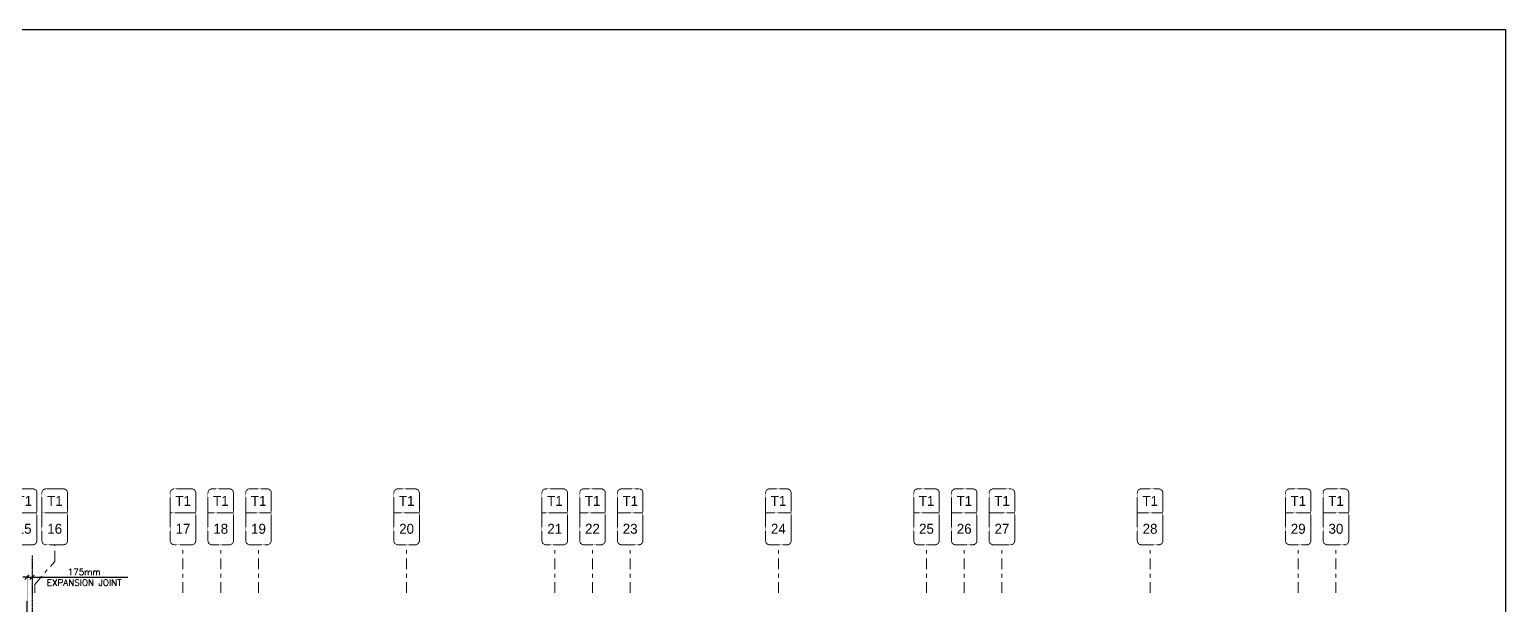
# Model space of a CAD drawing. Header units: millimetres. Extents: x 1078357 to 2594950, y -4969473 to -4636555.
# Drawn here: x 1741288 to 1793102, y -4657173 to -4636994 of the extents above; entities that cross this region are included whole.
import ezdxf
from ezdxf.enums import TextEntityAlignment as Align

# ---------------------------------------------------------------- set-up
doc = ezdxf.new("R2010")
doc.units = ezdxf.units.MM
doc.header["$PDMODE"] = 35
for name, pattern in [('CENTER', [2, 1.25, -0.25, 0.25, -0.25]), ('CONTINOUS', [0]), ('DGN STYLE 7', [8.34, 3.75, -1.67, 1.25, -1.67]), ('DOT', [0.25, 0, -0.25]), ('HIDDEN', [0.375, 0.25, -0.125])]:
    doc.linetypes.add(name, pattern=pattern)
doc.layers.get('0').update_dxf_attribs({"lineweight": 0})
doc.layers.get('Defpoints').update_dxf_attribs({"lineweight": 0})
for name, color, linetype, lineweight in [('A-_ANOTDIMA_D-', 6, 'Continuous', 13), ('A-_ANOTGRID_E-', 8, 'DGN STYLE 7', 13), ('Boundary', 40, 'Continuous', 30), ('GRID LINE', 8, 'Continuous', 0)]:
    doc.layers.add(name, color=color, linetype=linetype, lineweight=lineweight)
doc.layers.add('EXPANSION JOINT', color=10, linetype='HIDDEN')
doc.layers.add('EXPANTION JOINT', color=240, linetype='Continuous')
doc.styles.add('Roman', font='romans')
doc.styles.get("Standard").update_dxf_attribs({"font": 'Adani Regular.ttf', "height": 500})
doc.dimstyles.new('HARESH', dxfattribs={"dimtxt": 150, "dimasz": 75, "dimexe": 0, "dimexo": 0, "dimgap": 25, "dimtad": 1, "dimdec": 0, "dimdsep": 46, "dimtxsty": 'Roman', "dimblk": 'OBLIQUE', "dimcen": 225, "dimdle": 25, "dimclrd": 2, "dimclre": 2, "dimclrt": 7, "dimadec": 8, "dimazin": 1, "dimtfac": 1, "dimtdec": 0, "dimtmove": 0, "dimatfit": 0, "dimfxl": 1, "dimlwd": -1, "dimlwe": -1, "dimarcsym": 0})

# ---------------------------------------------------------------- blocks, each defined once
blk = doc.blocks.new('_Oblique')
at = {"color": 0, "linetype": 'ByBlock', "lineweight": -2}
blk.add_line((-0.5, -0.5), (0.5, 0.5), dxfattribs=at)
blk = doc.blocks.new('*D1119')
at = {"layer": 'Defpoints', "color": 0, "linetype": 'CONTINOUS', "ltscale": 0.5, "transparency": 16777216}
for p in [(1741375, -4656167, 3), (1741375, -4656218), (1741200, -4658181, 0)]:
    blk.add_point(p, dxfattribs=at)
at = {"layer": 'EXPANTION JOINT', "color": 2, "linetype": 'CONTINOUS', "ltscale": 0.5, "transparency": 16777216}
for p, q in [((1741200, -4656218), (1741050, -4656218)), ((1741200, -4656218), (1741375, -4656218)), ((1741375, -4656218), (1744739, -4656218))]:
    blk.add_line(p, q, dxfattribs=at)
at = {"layer": 'EXPANTION JOINT', "color": 2, "linetype": 'DOT', "ltscale": 0.5, "transparency": 16777216}
for p, q in [((1741200, -4658181), (1741200, -4656118)), ((1741375, -4656167), (1741375, -4656318))]:
    blk.add_line(p, q, dxfattribs=at)
at = {"layer": 'EXPANTION JOINT', "color": 2, "linetype": 'CONTINOUS', "ltscale": 0.5, "transparency": 16777216, "xscale": 150, "yscale": 150, "zscale": 150}
blk.add_blockref('_Oblique', (1741200, -4656218), dxfattribs=at)
at = {"layer": 'EXPANTION JOINT', "color": 2, "linetype": 'CONTINOUS', "ltscale": 0.5, "transparency": 16777216, "xscale": 150, "yscale": 150, "zscale": 150, "rotation": 180}
blk.add_blockref('_Oblique', (1741375, -4656218), dxfattribs=at)
at = {"layer": 'EXPANTION JOINT', "color": 7, "linetype": 'CONTINOUS', "ltscale": 0.5, "transparency": 16777216, "char_height": 225, "attachment_point": 5, "style": 'Roman'}
for s, insert in [('175mm', (1743207, -4656030)), ('EXPANSION JOINT ', (1743207, -4656405))]:
    blk.add_mtext(s, dxfattribs=dict(at, insert=insert))
blk = doc.blocks.new('*D1120')
at = {"layer": 'Defpoints', "color": 0, "linetype": 'CONTINOUS', "ltscale": 0.5, "transparency": 16777216}
for p in [(1741375, -4656167, 3), (1741375, -4656218), (1741200, -4658181, 0)]:
    blk.add_point(p, dxfattribs=at)
at = {"layer": 'EXPANTION JOINT', "color": 2, "linetype": 'CONTINOUS', "ltscale": 0.5, "transparency": 16777216}
for p, q in [((1741200, -4656218), (1741050, -4656218)), ((1741200, -4656218), (1741375, -4656218)), ((1741375, -4656218), (1744739, -4656218))]:
    blk.add_line(p, q, dxfattribs=at)
at = {"layer": 'EXPANTION JOINT', "color": 2, "linetype": 'DOT', "ltscale": 0.5, "transparency": 16777216}
for p, q in [((1741200, -4658181), (1741200, -4656118)), ((1741375, -4656167), (1741375, -4656318))]:
    blk.add_line(p, q, dxfattribs=at)
at = {"layer": 'EXPANTION JOINT', "color": 2, "linetype": 'CONTINOUS', "ltscale": 0.5, "transparency": 16777216, "xscale": 150, "yscale": 150, "zscale": 150}
blk.add_blockref('_Oblique', (1741200, -4656218), dxfattribs=at)
at = {"layer": 'EXPANTION JOINT', "color": 2, "linetype": 'CONTINOUS', "ltscale": 0.5, "transparency": 16777216, "xscale": 150, "yscale": 150, "zscale": 150, "rotation": 180}
blk.add_blockref('_Oblique', (1741375, -4656218), dxfattribs=at)
at = {"layer": 'EXPANTION JOINT', "color": 7, "linetype": 'CONTINOUS', "ltscale": 0.5, "transparency": 16777216, "char_height": 225, "attachment_point": 5, "style": 'Roman'}
for s, insert in [('175mm', (1743207, -4656030)), ('EXPANSION JOINT ', (1743207, -4656405))]:
    blk.add_mtext(s, dxfattribs=dict(at, insert=insert))
blk = doc.blocks.new('Tower grid nomenclature-ex')
at = {"layer": 'A-_ANOTGRID_E-'}
blk.add_lwpolyline([(-1250, -600), (1750, -600, 0.414214), (2000, -350), (2000, 750, 0.414214), (1750, 1000), (-1250, 1000, 0.414214), (-1500, 750), (-1500, -350, 0.414214)], format="xyb", close=True, dxfattribs=at)
blk.add_lwpolyline([(0, 1000), (0, -600)], dxfattribs=at)
at = {"layer": 'A-_ANOTGRID_E-', "flags": 8}
for p in [(-1235, 400), (1788, 400)]:
    blk.add_attdef('GRID', text='', height=625, dxfattribs=at).set_placement(p, align=Align.MIDDLE_CENTER)
blk = doc.blocks.new('T1')
at = {"layer": 'GRID LINE', "linetype": 'DGN STYLE 7', "ltscale": 100, "elevation": 0}
for points in [[(84361, -31827), (84361, -31528), (85058, -30723), (85058, -30138)], [(89561, -31827), (89561, -30138)], [(90886, -31827), (90886, -30138)], [(92211, -31827), (92211, -30138)], [(97411, -31827), (97411, -30138)], [(102611, -31827), (102611, -30138)], [(103936, -31827), (103936, -30138)], [(105261, -31827), (105261, -30138)], [(110461, -31827), (110461, -30138)], [(115661, -31827), (115661, -30138)], [(116986, -31827), (116986, -30138)], [(118311, -31827), (118311, -30138)], [(123511, -31827), (123511, -30138)], [(128711, -31827), (128711, -30138)], [(130036, -31827), (130036, -30138)]]:
    blk.add_lwpolyline(points, dxfattribs=at)
at = {"layer": 'GRID LINE'}
ref = blk.add_blockref('Tower grid nomenclature-ex', (83874, -29018, 0), dxfattribs=dict(at, xscale=0.56, yscale=0.56, zscale=0.56, rotation=270))
ref.add_attrib('GRID', '15', dxfattribs={"layer": 'A-_ANOTGRID_E-', "height": 350}).set_placement((83986, -29578, 0), align=Align.MIDDLE_CENTER)
ref.add_attrib('GRID', 'T1', dxfattribs={"layer": 'A-_ANOTGRID_E-', "height": 350}).set_placement((83991, -28598, 0), align=Align.MIDDLE_CENTER)
ref = blk.add_blockref('Tower grid nomenclature-ex', (84946, -29018, 0), dxfattribs=dict(at, xscale=0.56, yscale=0.56, zscale=0.56, rotation=270))
ref.add_attrib('GRID', '16', dxfattribs={"layer": 'A-_ANOTGRID_E-', "height": 350}).set_placement((85058, -29578, 0), align=Align.MIDDLE_CENTER)
ref.add_attrib('GRID', 'T1', dxfattribs={"layer": 'A-_ANOTGRID_E-', "height": 350}).set_placement((85064, -28598, 0), align=Align.MIDDLE_CENTER)
ref = blk.add_blockref('Tower grid nomenclature-ex', (89449, -29018, 0), dxfattribs=dict(at, xscale=0.56, yscale=0.56, zscale=0.56, rotation=270))
ref.add_attrib('GRID', '17', dxfattribs={"layer": 'A-_ANOTGRID_E-', "height": 350}).set_placement((89561, -29578, 0), align=Align.MIDDLE_CENTER)
ref.add_attrib('GRID', 'T1', dxfattribs={"layer": 'A-_ANOTGRID_E-', "height": 350}).set_placement((89566, -28598, 0), align=Align.MIDDLE_CENTER)
ref = blk.add_blockref('Tower grid nomenclature-ex', (90774, -29018, 0), dxfattribs=dict(at, xscale=0.56, yscale=0.56, zscale=0.56, rotation=270))
ref.add_attrib('GRID', '18', dxfattribs={"layer": 'A-_ANOTGRID_E-', "height": 350}).set_placement((90886, -29578, 0), align=Align.MIDDLE_CENTER)
ref.add_attrib('GRID', 'T1', dxfattribs={"layer": 'A-_ANOTGRID_E-', "height": 350}).set_placement((90891, -28598, 0), align=Align.MIDDLE_CENTER)
ref = blk.add_blockref('Tower grid nomenclature-ex', (92099, -29018, 0), dxfattribs=dict(at, xscale=0.56, yscale=0.56, zscale=0.56, rotation=270))
ref.add_attrib('GRID', '19', dxfattribs={"layer": 'A-_ANOTGRID_E-', "height": 350}).set_placement((92211, -29578, 0), align=Align.MIDDLE_CENTER)
ref.add_attrib('GRID', 'T1', dxfattribs={"layer": 'A-_ANOTGRID_E-', "height": 350}).set_placement((92216, -28598, 0), align=Align.MIDDLE_CENTER)
ref = blk.add_blockref('Tower grid nomenclature-ex', (97299, -29018, 0), dxfattribs=dict(at, xscale=0.56, yscale=0.56, zscale=0.56, rotation=270))
ref.add_attrib('GRID', '20', dxfattribs={"layer": 'A-_ANOTGRID_E-', "height": 350}).set_placement((97411, -29578, 0), align=Align.MIDDLE_CENTER)
ref.add_attrib('GRID', 'T1', dxfattribs={"layer": 'A-_ANOTGRID_E-', "height": 350}).set_placement((97416, -28598, 0), align=Align.MIDDLE_CENTER)
ref = blk.add_blockref('Tower grid nomenclature-ex', (102499, -29018, 0), dxfattribs=dict(at, xscale=0.56, yscale=0.56, zscale=0.56, rotation=270))
ref.add_attrib('GRID', '21', dxfattribs={"layer": 'A-_ANOTGRID_E-', "height": 350}).set_placement((102611, -29578, 0), align=Align.MIDDLE_CENTER)
ref.add_attrib('GRID', 'T1', dxfattribs={"layer": 'A-_ANOTGRID_E-', "height": 350}).set_placement((102616, -28598, 0), align=Align.MIDDLE_CENTER)
ref = blk.add_blockref('Tower grid nomenclature-ex', (103824, -29018, 0), dxfattribs=dict(at, xscale=0.56, yscale=0.56, zscale=0.56, rotation=270))
ref.add_attrib('GRID', '22', dxfattribs={"layer": 'A-_ANOTGRID_E-', "height": 350}).set_placement((103936, -29578, 0), align=Align.MIDDLE_CENTER)
ref.add_attrib('GRID', 'T1', dxfattribs={"layer": 'A-_ANOTGRID_E-', "height": 350}).set_placement((103941, -28598, 0), align=Align.MIDDLE_CENTER)
ref = blk.add_blockref('Tower grid nomenclature-ex', (105149, -29018, 0), dxfattribs=dict(at, xscale=0.56, yscale=0.56, zscale=0.56, rotation=270))
ref.add_attrib('GRID', '23', dxfattribs={"layer": 'A-_ANOTGRID_E-', "height": 350}).set_placement((105261, -29578, 0), align=Align.MIDDLE_CENTER)
ref.add_attrib('GRID', 'T1', dxfattribs={"layer": 'A-_ANOTGRID_E-', "height": 350}).set_placement((105266, -28598, 0), align=Align.MIDDLE_CENTER)
ref = blk.add_blockref('Tower grid nomenclature-ex', (110349, -29018, 0), dxfattribs=dict(at, xscale=0.56, yscale=0.56, zscale=0.56, rotation=270))
ref.add_attrib('GRID', '24', dxfattribs={"layer": 'A-_ANOTGRID_E-', "height": 350}).set_placement((110461, -29578, 0), align=Align.MIDDLE_CENTER)
ref.add_attrib('GRID', 'T1', dxfattribs={"layer": 'A-_ANOTGRID_E-', "height": 350}).set_placement((110466, -28598, 0), align=Align.MIDDLE_CENTER)
ref = blk.add_blockref('Tower grid nomenclature-ex', (115549, -29018, 0), dxfattribs=dict(at, xscale=0.56, yscale=0.56, zscale=0.56, rotation=270))
ref.add_attrib('GRID', '25', dxfattribs={"layer": 'A-_ANOTGRID_E-', "height": 350}).set_placement((115661, -29578, 0), align=Align.MIDDLE_CENTER)
ref.add_attrib('GRID', 'T1', dxfattribs={"layer": 'A-_ANOTGRID_E-', "height": 350}).set_placement((115666, -28598, 0), align=Align.MIDDLE_CENTER)
ref = blk.add_blockref('Tower grid nomenclature-ex', (116874, -29018, 0), dxfattribs=dict(at, xscale=0.56, yscale=0.56, zscale=0.56, rotation=270))
ref.add_attrib('GRID', '26', dxfattribs={"layer": 'A-_ANOTGRID_E-', "height": 350}).set_placement((116986, -29578, 0), align=Align.MIDDLE_CENTER)
ref.add_attrib('GRID', 'T1', dxfattribs={"layer": 'A-_ANOTGRID_E-', "height": 350}).set_placement((116991, -28598, 0), align=Align.MIDDLE_CENTER)
ref = blk.add_blockref('Tower grid nomenclature-ex', (118199, -29018, 0), dxfattribs=dict(at, xscale=0.56, yscale=0.56, zscale=0.56, rotation=270))
ref.add_attrib('GRID', '27', dxfattribs={"layer": 'A-_ANOTGRID_E-', "height": 350}).set_placement((118311, -29578, 0), align=Align.MIDDLE_CENTER)
ref.add_attrib('GRID', 'T1', dxfattribs={"layer": 'A-_ANOTGRID_E-', "height": 350}).set_placement((118316, -28598, 0), align=Align.MIDDLE_CENTER)
ref = blk.add_blockref('Tower grid nomenclature-ex', (123399, -29018, 0), dxfattribs=dict(at, xscale=0.56, yscale=0.56, zscale=0.56, rotation=270))
ref.add_attrib('GRID', '28', dxfattribs={"layer": 'A-_ANOTGRID_E-', "height": 350}).set_placement((123511, -29578, 0), align=Align.MIDDLE_CENTER)
ref.add_attrib('GRID', 'T1', dxfattribs={"layer": 'A-_ANOTGRID_E-', "height": 350}).set_placement((123516, -28598, 0), align=Align.MIDDLE_CENTER)
ref = blk.add_blockref('Tower grid nomenclature-ex', (128599, -29018, 0), dxfattribs=dict(at, xscale=0.56, yscale=0.56, zscale=0.56, rotation=270))
ref.add_attrib('GRID', '29', dxfattribs={"layer": 'A-_ANOTGRID_E-', "height": 350}).set_placement((128711, -29578, 0), align=Align.MIDDLE_CENTER)
ref.add_attrib('GRID', 'T1', dxfattribs={"layer": 'A-_ANOTGRID_E-', "height": 350}).set_placement((128716, -28598, 0), align=Align.MIDDLE_CENTER)
ref = blk.add_blockref('Tower grid nomenclature-ex', (129924, -29018, 0), dxfattribs=dict(at, xscale=0.56, yscale=0.56, zscale=0.56, rotation=270))
ref.add_attrib('GRID', '30', dxfattribs={"layer": 'A-_ANOTGRID_E-', "height": 350}).set_placement((130036, -29578, 0), align=Align.MIDDLE_CENTER)
ref.add_attrib('GRID', 'T1', dxfattribs={"layer": 'A-_ANOTGRID_E-', "height": 350}).set_placement((130041, -28598, 0), align=Align.MIDDLE_CENTER)

msp = doc.modelspace()

# ---------------------------------------------------------------- linework, layer by layer
at = {"layer": 'Boundary', "ltscale": 700, "elevation": 0}
msp.add_lwpolyline([(1687296.1, -4636994.1), (1793101.8, -4636994.1), (1793101.8, -4689279.6), (1687296.1, -4689279.6)], close=True, dxfattribs=at)
at = {"layer": 'EXPANSION JOINT'}
msp.add_line((1741374.9, -4655440.9, 0), (1741374.9, -4675773.4, 0), dxfattribs=at)
msp.add_line((1741374.9, -4655440.9, 0), (1741374.9, -4675773.4, 0), dxfattribs=at)

# ---------------------------------------------------------------- block references
at = {"layer": 'A-_ANOTDIMA_D-', "color": 2, "linetype": 'CENTER', "ltscale": 700}
msp.add_blockref('T1', (1657114.1, -4624938.2, 0), dxfattribs=at)

# ---------------------------------------------------------------- dimensions: what is measured, and where the dimension line sits
at = {"layer": 'EXPANTION JOINT', "linetype": 'CONTINOUS', "ltscale": 0.5}
for picture in ['*D1119', '*D1120']:
    dim = msp.add_linear_dim(base=(1741374.9, -4656217.6, -2.8), p1=(1741199.9, -4658180.5, -2.8), p2=(1741374.9, -4656167.2, 0), text='175mm\\XEXPANSION JOINT ', dimstyle='HARESH', override={"dimtxt": 225, "dimasz": 150, "dimexe": 100, "dimgap": 75, "dimtxsty": 'Roman', "dimdle": 1, "dimfxl": 500, "dimarcsym": 1}, dxfattribs=at)
    dim.commit()
    dim.dimension.update_dxf_attribs({"geometry": picture, "text_midpoint": (1743207, -4656217.6, -2.8)})

doc.saveas('drawing.dxf')
